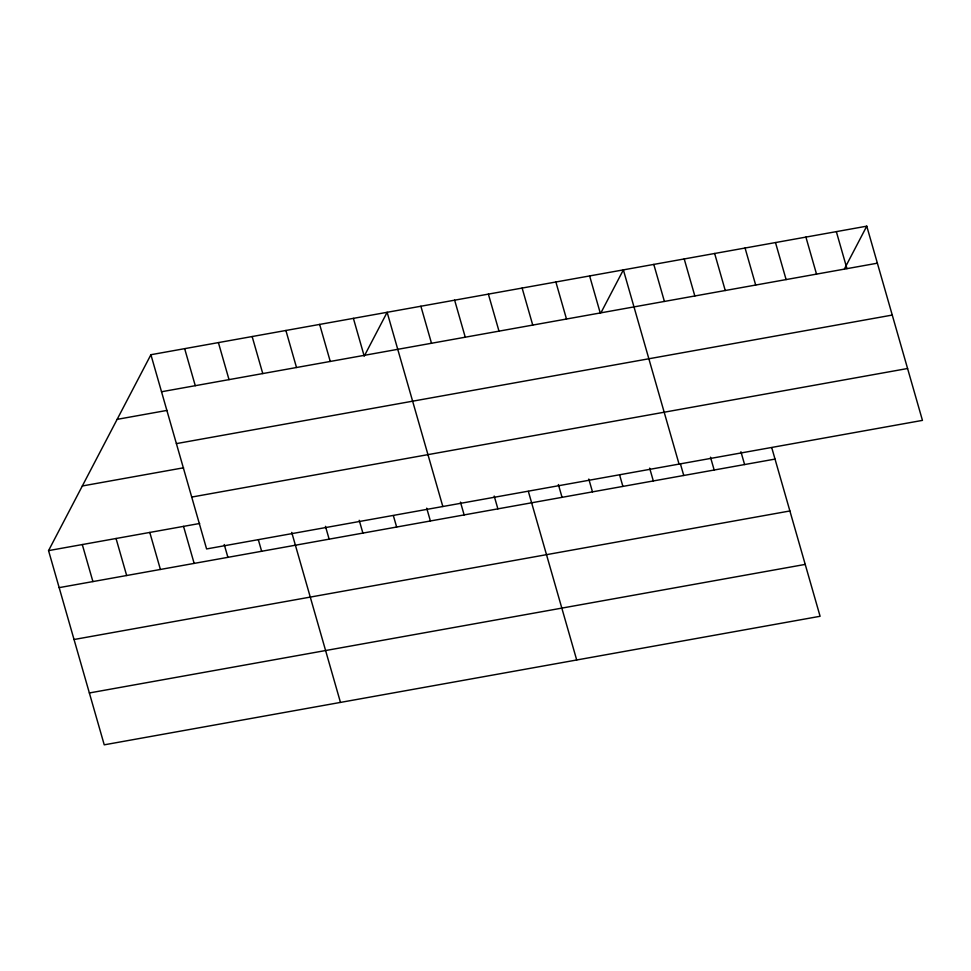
<?xml version="1.0" encoding="UTF-8"?>
<svg xmlns="http://www.w3.org/2000/svg" width="971" height="971" viewBox="0 0 971 971"><rect width="100%" height="100%" fill="white"/><g stroke="black" fill="none" stroke-linecap="round" stroke-linejoin="round"><path stroke-width="1.46" d="M771.751 447.692L820.094 616.282L104.237 744.83L48.55 550.618L150.906 354.718L866.763 226.17L922.45 420.382L206.592 548.943L150.906 354.718M364.174 356.26L387.138 312.298L442.825 506.51M601.073 312.541L623.37 269.877L679.057 464.089M844.467 268.833L866.763 226.17M161.526 391.75L877.371 263.19M117.127 419.363L167.012 410.405M176.394 443.613L892.252 315.065M82.329 485.973L183.568 467.791M191.724 497.067L907.582 368.507M48.55 550.618L199.674 523.478M59.17 587.637L775.016 459.089M74.039 639.513L789.896 510.964M89.368 692.966L805.214 564.406M836.334 231.632L846.955 268.651M805.906 237.094L816.526 274.113M775.489 242.556L786.109 279.587M745.06 248.018L755.681 285.049M714.644 253.48L725.252 290.511M740.922 451.733L744.599 464.551M684.215 258.941L694.835 295.973M710.493 457.195L714.171 470.013M653.799 264.415L664.407 301.435M680.477 464.089L683.754 475.474M649.648 468.131L653.325 480.948M589.628 275.934L600.236 312.965M619.632 475.013L622.897 486.41M555.873 281.991L566.494 319.022M588.802 479.055L592.48 491.872M522.131 288.059L532.739 325.079M558.374 484.517L562.051 497.334M488.377 294.116L498.997 331.135M528.358 491.399L576.701 659.989M454.634 300.173L465.255 337.204M494.203 496.035L497.88 508.853M420.88 306.241L431.5 343.261M460.46 502.104L464.138 514.921M426.718 508.161L430.384 520.978M353.395 318.354L364.004 355.386M393.376 515.65L396.641 527.035M319.641 324.411L330.261 361.443M359.221 520.286L362.887 533.103M285.899 330.48L296.507 367.499M325.467 526.343L329.145 539.16M252.144 336.536L262.765 373.568M291.725 532.399L340.469 702.409M218.402 342.593L229.022 379.625M258.383 539.888L261.648 551.285M184.66 348.662L195.268 385.681M224.228 544.525L227.906 557.342M183.543 526.379L194.151 563.398M149.789 532.436L160.409 569.455M116.047 538.492L126.667 575.524M82.292 544.561L92.913 581.58"/></g></svg>
